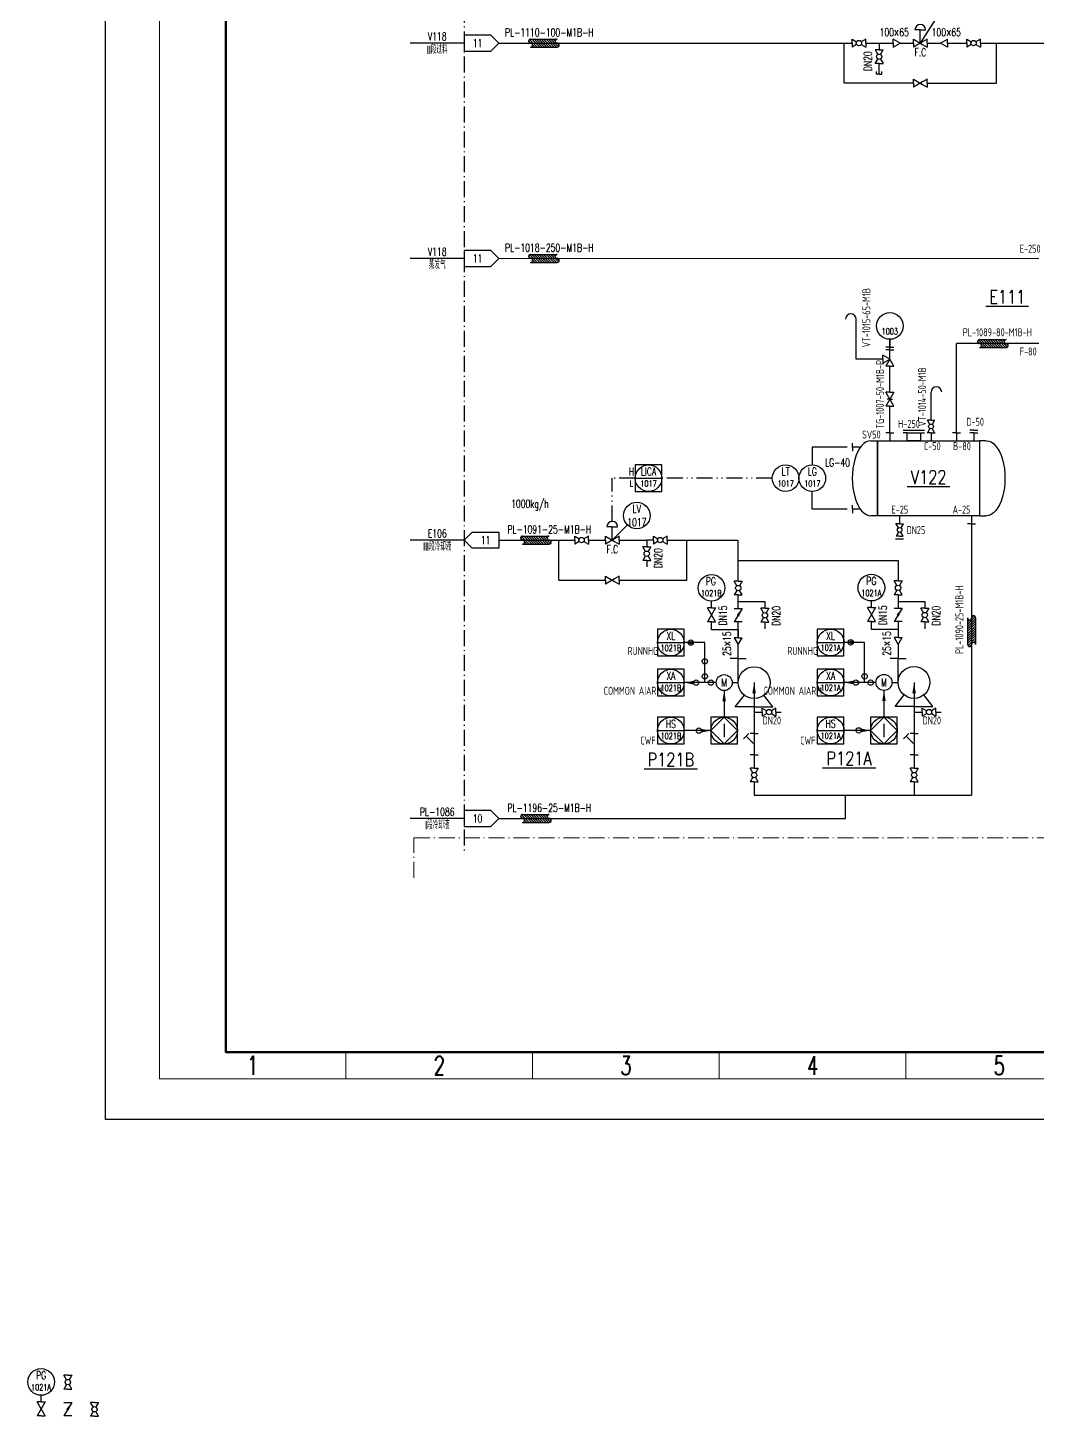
# Model space of a CAD drawing. Header units: millimetres. Extents: x 6119 to 9212, y 773 to 3028.
# Drawn here: x 6119 to 6498, y 1625 to 2145 of the extents above; entities that cross this region are included whole.
import ezdxf
from ezdxf.enums import TextEntityAlignment as Align

# ---------------------------------------------------------------- set-up
doc = ezdxf.new("R2010")
doc.units = ezdxf.units.MM
doc.header["$LTSCALE"] = 0.5
doc.linetypes.add('ACAD_ISO10W100', pattern=[18.7, 12, -3, 0.7, -3])
doc.linetypes.add('ACAD_ISO12W100', pattern=[22.4, 12, -3, 0.7, -3, 0.7, -3])
doc.layers.add('0-图框', color=7, linetype='Continuous', lineweight=15)
doc.layers.add('中心线', color=1, linetype='ACAD_ISO10W100', lineweight=18)
doc.layers.add('TXT', color=7, linetype='Continuous')
doc.styles.add('化工制图', font='romans.shx', dxfattribs={"width": 0.7, "bigfont": 'gbcbig.shx'})
doc.styles.add('国标汉字', font='gbenor.shx', dxfattribs={"width": 0.7, "height": 5, "bigfont": 'gbcbig.shx'})
doc.styles.add('腈打烯算3号字', font='romans.shx', dxfattribs={"width": 0.7, "height": 3, "bigfont": 'gbcbig.shx'})
picture_1 = doc.add_image_def('image1.jpg', size_in_pixel=(6623, 4678))

msp = doc.modelspace()

# ---------------------------------------------------------------- hatches: boundary and pattern name
h = msp.add_hatch()
h.set_pattern_fill('ANSI31', color=256, scale=0.2, angle=90)
h.set_pattern_definition([(135, (3, 186.3382), (-0.449012806, -0.449012806), [])])
h.paths.add_polyline_path([(6307.82, 2141.17, 1), (6307.82, 2139.67, -1), (6307.82, 2138.17), (6317.82, 2138.17, 1), (6317.82, 2139.67, -1), (6317.82, 2141.17)])
h = msp.add_hatch()
h.set_pattern_fill('ANSI31', color=256, scale=0.2, angle=90)
h.set_pattern_definition([(135, (3, 105.6305), (-0.449012806, -0.449012806), [])])
h.paths.add_polyline_path([(6307.82, 2060.46, 1), (6307.82, 2058.96, -1), (6307.82, 2057.46), (6317.82, 2057.46, 1), (6317.82, 2058.96, -1), (6317.82, 2060.46)])
h = msp.add_hatch()
h.set_pattern_fill('ANSI31', color=256, scale=0.2, angle=90)
h.set_pattern_definition([(135, (171.36495, 73.69094), (-0.449012806, -0.449012806), [])])
h.paths.add_polyline_path([(6476.18, 2028.52, 1), (6476.18, 2027.02, -1), (6476.18, 2025.52), (6486.18, 2025.52, 1), (6486.18, 2027.02, -1), (6486.18, 2028.52)])
h = msp.add_hatch()
h.set_pattern_fill('ANSI31', color=256, scale=0.2, angle=90)
h.paths.add_polyline_path([(6304.82, 1954.83, 1), (6304.82, 1953.33, -1), (6304.82, 1951.83), (6314.82, 1951.83, 1), (6314.82, 1953.33, -1), (6314.82, 1954.83)])
h = msp.add_hatch()
h.set_pattern_fill('ANSI31', color=256, scale=0.2)
h.set_pattern_definition([(45, (4519.8527, 8228.9857), (-0.449012806, 0.449012806), [])])
h.paths.add_polyline_path([(6474.69, 1924.17, 1), (6473.19, 1924.17, -1), (6471.69, 1924.17), (6471.69, 1914.17, 1), (6473.19, 1914.17, -1), (6474.69, 1914.17)])
h = msp.add_hatch(color=256)
h.dxf.hatch_style = 1
h.paths.add_polyline_path([(6366.9, 1914.87), (6368.9, 1914.87, 1)])
h.paths.add_polyline_path([(6368.9, 1914.87), (6366.9, 1914.87, 1)])
h.paths.add_polyline_path([(6426.83, 1914.95), (6428.83, 1914.95, 1)])
h.paths.add_polyline_path([(6428.83, 1914.95), (6426.83, 1914.95, 1)])
h.paths.add_polyline_path([(6559.76, 1914.87), (6561.76, 1914.87, 1)])
h.paths.add_polyline_path([(6561.76, 1914.87), (6559.76, 1914.87, 1)])
h.paths.add_polyline_path([(6645.25, 1914.87), (6647.25, 1914.87, 1)])
h.paths.add_polyline_path([(6647.25, 1914.87), (6645.25, 1914.87, 1)])
h.paths.add_polyline_path([(6706.19, 1914.87), (6708.19, 1914.87, 1)])
h.paths.add_polyline_path([(6708.19, 1914.87), (6706.19, 1914.87, 1)])
h = msp.add_hatch()
h.set_pattern_fill('ANSI31', color=256, scale=0.2, angle=90)
h.set_pattern_definition([(135, (0, -104.39036), (-0.449012806, -0.449012806), [])])
h.paths.add_polyline_path([(6304.82, 1850.44, 1), (6304.82, 1848.94, -1), (6304.82, 1847.44), (6314.82, 1847.44, 1), (6314.82, 1848.94, -1), (6314.82, 1850.44)])

# ---------------------------------------------------------------- linework, layer by layer
at = {"color": 4, "linetype": 'ACAD_ISO10W100'}
msp.add_line((6282.92, 2228.14), (6282.92, 1835.97), dxfattribs=at)
for p, q in [((6460.47, 2150.03), (6453.95, 2139.67)), ((6282.92, 2142.67), (6282.92, 2136.67)), ((6292.92, 2142.67), (6282.92, 2142.67)), ((6295.92, 2139.67), (6292.92, 2142.67)), ((6307.82, 2141.17), (6317.82, 2141.17)), ((6428.35, 2139.67), (6428.35, 2141.17)), ((6428.35, 2141.17), (6430.08, 2140.17)), ((6433.54, 2141.17), (6431.81, 2140.17)), ((6433.54, 2139.67), (6433.54, 2141.17)), ((6443.76, 2139.66), (6443.76, 2141.16)), ((6446.35, 2139.67), (6443.76, 2141.16)), ((6451.35, 2139.67), (6451.35, 2141.17)), ((6451.35, 2141.17), (6454.81, 2139.17)), ((6454.81, 2140.17), (6451.35, 2138.17)), ((6453.95, 2144.67), (6451.95, 2144.67)), ((6453.95, 2139.67), (6453.95, 2144.67)), ((6453.95, 2144.67), (6455.95, 2144.67)), ((6456.54, 2141.17), (6454.81, 2140.17)), ((6456.54, 2139.67), (6456.54, 2141.17)), ((6461.54, 2139.67), (6464.13, 2141.16)), ((6464.13, 2139.66), (6464.13, 2141.16)), ((6471.35, 2139.67), (6471.35, 2141.17)), ((6471.35, 2141.17), (6473.08, 2140.17)), ((6476.54, 2141.17), (6474.81, 2140.17)), ((6476.54, 2139.67), (6476.54, 2141.17)), ((6282.92, 2139.67), (6281.4, 2139.67)), ((6282.92, 2136.67), (6292.92, 2136.67)), ((6292.92, 2136.67), (6295.92, 2139.67)), ((6295.92, 2139.67), (6428.35, 2139.68)), ((6307.82, 2138.17), (6317.82, 2138.17)), ((6425.35, 2124.67), (6425.35, 2139.68)), ((6428.35, 2139.67), (6428.35, 2138.17)), ((6430.08, 2139.17), (6428.35, 2138.17)), ((6431.81, 2139.17), (6433.54, 2138.17)), ((6433.54, 2139.68), (6443.76, 2139.68)), ((6433.54, 2139.67), (6433.54, 2138.17)), ((6433.54, 2139.67), (6436.04, 2139.67)), ((6438.54, 2137.17), (6437.04, 2137.17)), ((6437.04, 2137.17), (6438.04, 2135.44)), ((6438.54, 2139.67), (6438.54, 2137.17)), ((6438.54, 2137.17), (6440.04, 2137.17)), ((6439.04, 2135.44), (6440.04, 2137.17)), ((6443.76, 2139.67), (6443.76, 2138.17)), ((6443.76, 2138.17), (6446.35, 2139.67)), ((6446.34, 2139.68), (6451.35, 2139.68)), ((6451.35, 2139.67), (6451.35, 2138.17)), ((6453.94, 2139.68), (6453.95, 2139.68)), ((6454.81, 2139.17), (6456.54, 2138.17)), ((6456.54, 2139.68), (6461.55, 2139.68)), ((6456.54, 2139.67), (6456.54, 2138.17)), ((6464.13, 2138.17), (6461.54, 2139.67)), ((6464.13, 2139.68), (6471.35, 2139.68)), ((6464.13, 2139.67), (6464.13, 2138.17)), ((6471.35, 2139.67), (6471.35, 2138.17)), ((6473.08, 2139.17), (6471.35, 2138.17)), ((6474.81, 2139.17), (6476.54, 2138.17)), ((6476.54, 2139.68), (6582.81, 2139.68)), ((6476.54, 2139.67), (6476.54, 2138.17)), ((6482.54, 2124.65), (6482.56, 2139.65)), ((6437.04, 2131.97), (6438.04, 2133.71)), ((6438.54, 2131.97), (6437.04, 2131.97)), ((6438.54, 2131.97), (6440.04, 2131.97)), ((6438.54, 2127.97), (6438.54, 2131.97)), ((6439.04, 2133.71), (6440.04, 2131.97)), ((6451.35, 2124.67), (6425.35, 2124.67)), ((6437.54, 2127.97), (6437.54, 2128.97)), ((6438.54, 2127.97), (6437.54, 2127.97)), ((6438.54, 2127.97), (6439.54, 2127.97)), ((6439.54, 2127.97), (6439.54, 2128.97)), ((6451.35, 2124.67), (6451.35, 2126.17)), ((6451.35, 2126.17), (6454.81, 2124.17)), ((6454.81, 2125.17), (6451.35, 2123.17)), ((6451.35, 2124.67), (6451.35, 2123.17)), ((6456.54, 2126.17), (6454.81, 2125.17)), ((6454.81, 2124.17), (6456.54, 2123.17)), ((6456.54, 2124.67), (6456.54, 2126.17)), ((6456.54, 2124.67), (6456.54, 2123.17)), ((6456.54, 2124.67), (6482.54, 2124.65)), ((6282.92, 2061.96), (6282.92, 2055.96)), ((6292.92, 2061.96), (6282.92, 2061.96)), ((6295.92, 2058.96), (6292.92, 2061.96)), ((6282.92, 2058.96), (6262.68, 2058.96)), ((6282.92, 2058.96), (6281.4, 2058.96)), ((6292.92, 2055.96), (6295.92, 2058.96)), ((6295.92, 2058.96), (6498.35, 2059)), ((6307.82, 2060.46), (6317.82, 2060.46)), ((6307.82, 2057.46), (6317.82, 2057.46)), ((6282.92, 2055.96), (6292.92, 2055.96)), ((6478.58, 2041.01), (6494.58, 2041.01)), ((6429.92, 2021.18), (6429.92, 2036.18)), ((6442.52, 2025.6), (6441.02, 2025.6)), ((6442.52, 2028.6), (6442.52, 2025.6)), ((6442.52, 2021.17), (6442.52, 2028.6)), ((6442.52, 2025.6), (6444.02, 2025.6)), ((6498.35, 2027.03), (6467.53, 2027.03)), ((6467.53, 1993.6), (6467.53, 2027.03)), ((6476.18, 2028.52), (6486.18, 2028.52)), ((6476.18, 2025.52), (6486.18, 2025.52)), ((6439.92, 2021.18), (6429.92, 2021.18)), ((6439.92, 2021.18), (6439.92, 2022.68)), ((6442.51, 2021.19), (6439.92, 2022.68)), ((6439.92, 2021.19), (6439.92, 2019.69)), ((6439.92, 2019.69), (6442.51, 2021.19)), ((6442.52, 2024.6), (6441.02, 2024.6)), ((6442.51, 2021.19), (6441.02, 2018.6)), ((6444.01, 2018.6), (6442.51, 2021.19)), ((6442.52, 2024.6), (6444.02, 2024.6)), ((6442.52, 2018.6), (6441.02, 2018.6)), ((6442.51, 2018.6), (6444.01, 2018.6)), ((6442.52, 2008.79), (6442.52, 2018.6)), ((6442.52, 2008.79), (6442.52, 2018.6)), ((6442.52, 2008.79), (6441.02, 2008.79)), ((6443.02, 2005.33), (6441.02, 2008.79)), ((6442.02, 2005.33), (6441.02, 2003.6)), ((6442.52, 2006.2), (6441.52, 2006.2)), ((6444.02, 2008.79), (6442.02, 2005.33)), ((6442.52, 2008.79), (6444.02, 2008.79)), ((6442.52, 2006.2), (6443.52, 2006.2)), ((6444.02, 2003.6), (6443.02, 2005.33)), ((6457.98, 1998.27), (6457.98, 2008.79)), ((6442.52, 2003.6), (6441.02, 2003.6)), ((6442.52, 1993.6), (6442.52, 2003.6)), ((6442.52, 1993.6), (6442.52, 2003.6)), ((6442.52, 2003.6), (6444.02, 2003.6)), ((6447.47, 1994.6), (6455.49, 1994.6)), ((6457.98, 1998.27), (6456.63, 1998.27)), ((6457.53, 1996.72), (6456.63, 1998.27)), ((6457.53, 1995.16), (6456.63, 1993.6)), ((6457.98, 1998.27), (6459.33, 1998.27)), ((6459.33, 1998.27), (6458.43, 1996.72)), ((6459.33, 1993.6), (6458.43, 1995.16)), ((6474, 1994.6), (6472.5, 1994.6)), ((6474, 1994.6), (6475.5, 1994.6)), ((6428.52, 1988.17), (6428.52, 1989.67)), ((6435.45, 1990.6), (6437.95, 1990.6)), ((6437.95, 1990.6), (6437.95, 1962.47)), ((6442.52, 1993.6), (6441.02, 1993.6)), ((6442.52, 1993.6), (6442.52, 1990.6)), ((6442.52, 1993.6), (6444.02, 1993.6)), ((6448.97, 1993.6), (6447.47, 1993.6)), ((6453.99, 1993.6), (6455.49, 1993.6)), ((6457.98, 1993.6), (6456.48, 1993.6)), ((6457.98, 1993.6), (6456.63, 1993.6)), ((6457.98, 1993.6), (6457.98, 1990.6)), ((6457.98, 1993.6), (6459.48, 1993.6)), ((6457.98, 1993.6), (6459.33, 1993.6)), ((6467.53, 1993.6), (6466.03, 1993.6)), ((6467.53, 1993.6), (6467.53, 1990.6)), ((6467.53, 1993.6), (6469.03, 1993.6)), ((6474, 1993.6), (6472.5, 1993.6)), ((6474, 1993.6), (6474, 1990.6)), ((6474, 1993.6), (6475.5, 1993.6)), ((6478.7, 1990.6), (6476.2, 1990.6)), ((6476.2, 1990.6), (6476.2, 1962.47)), ((6426.52, 1988.17), (6413.45, 1988.17)), ((6413.45, 1988.17), (6413.45, 1981.53)), ((6431.52, 1988.17), (6428.52, 1988.17)), ((6428.52, 1988.17), (6428.52, 1986.67)), ((6347.04, 1981.53), (6347.04, 1971.53)), ((6357.04, 1981.53), (6347.04, 1981.53)), ((6357.04, 1971.53), (6357.04, 1981.53)), ((6347.04, 1976.53), (6357.04, 1976.53)), ((6449.08, 1973.47), (6465.08, 1973.47)), ((6347.04, 1971.53), (6357.04, 1971.53)), ((6413.45, 1964.89), (6413.45, 1971.53)), ((6426.52, 1964.89), (6413.45, 1964.89)), ((6428.52, 1964.89), (6428.52, 1966.39)), ((6431.52, 1964.89), (6428.52, 1964.89)), ((6428.52, 1964.89), (6428.52, 1963.39)), ((6338.44, 1958.33), (6336.44, 1958.33)), ((6344.09, 1958.99), (6338.44, 1953.33)), ((6338.44, 1953.33), (6338.44, 1958.33)), ((6338.44, 1958.33), (6340.44, 1958.33)), ((6437.95, 1962.47), (6435.45, 1962.47)), ((6446.19, 1959.47), (6444.69, 1959.47)), ((6446.19, 1959.47), (6444.84, 1959.47)), ((6445.74, 1957.91), (6444.84, 1959.47)), ((6446.19, 1962.47), (6446.19, 1959.47)), ((6446.19, 1959.47), (6447.69, 1959.47)), ((6446.19, 1959.47), (6447.54, 1959.47)), ((6447.54, 1959.47), (6446.64, 1957.91)), ((6473.19, 1959.47), (6471.69, 1959.47)), ((6473.19, 1962.47), (6473.19, 1959.47)), ((6473.19, 1959.47), (6474.69, 1959.47)), ((6473.19, 1959.47), (6473.19, 1857.67)), ((6476.2, 1962.47), (6478.7, 1962.47)), ((6282.92, 1953.33), (6262.68, 1953.33)), ((6282.92, 1953.33), (6285.92, 1956.33)), ((6285.92, 1950.33), (6282.92, 1953.33)), ((6285.92, 1956.33), (6295.92, 1956.33)), ((6295.92, 1956.33), (6295.92, 1950.33)), ((6295.92, 1953.33), (6297.44, 1953.33)), ((6297.44, 1953.33), (6324.34, 1953.33)), ((6304.82, 1954.83), (6314.82, 1954.83)), ((6318.44, 1938.33), (6318.44, 1953.33)), ((6324.34, 1953.33), (6324.34, 1954.83)), ((6324.34, 1954.83), (6326.07, 1953.83)), ((6324.34, 1953.33), (6324.34, 1951.83)), ((6326.07, 1952.83), (6324.34, 1951.83)), ((6329.54, 1954.83), (6327.8, 1953.83)), ((6327.8, 1952.83), (6329.54, 1951.83)), ((6329.54, 1953.33), (6329.54, 1954.83)), ((6329.54, 1953.33), (6329.54, 1951.83)), ((6329.54, 1953.33), (6335.84, 1953.33)), ((6335.84, 1953.33), (6335.84, 1954.83)), ((6335.84, 1954.83), (6339.3, 1952.83)), ((6339.3, 1953.83), (6335.84, 1951.83)), ((6335.84, 1953.33), (6335.84, 1951.83)), ((6341.04, 1954.83), (6339.3, 1953.83)), ((6339.3, 1952.83), (6341.04, 1951.83)), ((6341.04, 1953.33), (6341.04, 1954.83)), ((6341.04, 1953.33), (6341.04, 1951.83)), ((6341.04, 1953.33), (6351.34, 1953.33)), ((6353.84, 1953.33), (6351.34, 1953.33)), ((6351.34, 1953.33), (6351.34, 1950.83)), ((6353.84, 1953.33), (6353.84, 1954.83)), ((6353.84, 1954.83), (6355.57, 1953.83)), ((6353.84, 1953.33), (6353.84, 1951.83)), ((6355.57, 1952.83), (6353.84, 1951.83)), ((6359.04, 1954.83), (6357.3, 1953.83)), ((6357.3, 1952.83), (6359.04, 1951.83)), ((6359.04, 1953.33), (6359.04, 1954.83)), ((6359.04, 1953.33), (6359.04, 1951.83)), ((6359.04, 1953.33), (6385.67, 1953.33)), ((6366.44, 1938.33), (6366.44, 1953.33)), ((6385.67, 1937.95), (6385.67, 1953.33)), ((6444.69, 1953.79), (6447.69, 1953.79)), ((6445.74, 1956.35), (6444.84, 1954.79)), ((6446.19, 1954.79), (6444.84, 1954.79)), ((6446.19, 1954.79), (6447.54, 1954.79)), ((6447.54, 1954.79), (6446.64, 1956.35)), ((6295.92, 1950.33), (6285.92, 1950.33)), ((6304.82, 1951.83), (6314.82, 1951.83)), ((6351.34, 1950.83), (6349.84, 1950.83)), ((6350.84, 1949.1), (6349.84, 1950.83)), ((6350.84, 1947.37), (6349.84, 1945.64)), ((6351.34, 1950.83), (6352.84, 1950.83)), ((6352.84, 1950.83), (6351.84, 1949.1)), ((6352.84, 1945.64), (6351.84, 1947.37)), ((6351.34, 1945.64), (6349.84, 1945.64)), ((6351.34, 1945.64), (6352.84, 1945.64)), ((6351.34, 1945.64), (6351.34, 1943.33)), ((6385.67, 1945.64), (6445.61, 1945.64)), ((6445.61, 1945.64), (6445.61, 1938.03)), ((6318.44, 1938.33), (6335.84, 1938.33)), ((6335.84, 1938.33), (6335.84, 1939.83)), ((6335.84, 1939.83), (6339.3, 1937.83)), ((6339.3, 1938.83), (6335.84, 1936.83)), ((6335.84, 1938.33), (6335.84, 1936.83)), ((6341.04, 1939.83), (6339.3, 1938.83)), ((6339.3, 1937.83), (6341.04, 1936.83)), ((6341.04, 1938.33), (6341.04, 1939.83)), ((6341.04, 1938.33), (6341.04, 1936.83)), ((6341.04, 1938.33), (6366.44, 1938.33)), ((6385.67, 1937.95), (6384.17, 1937.95)), ((6385.17, 1936.21), (6384.17, 1937.95)), ((6385.67, 1937.95), (6387.17, 1937.95)), ((6387.17, 1937.95), (6386.17, 1936.21)), ((6445.61, 1938.03), (6444.11, 1938.03)), ((6445.11, 1936.29), (6444.11, 1938.03)), ((6445.61, 1938.03), (6447.11, 1938.03)), ((6447.11, 1938.03), (6446.11, 1936.29)), ((6385.17, 1934.48), (6384.17, 1932.75)), ((6385.67, 1932.75), (6384.17, 1932.75)), ((6385.67, 1932.75), (6387.17, 1932.75)), ((6385.67, 1927.71), (6385.67, 1932.75)), ((6387.17, 1932.75), (6386.17, 1934.48)), ((6445.11, 1934.56), (6444.11, 1932.83)), ((6445.61, 1932.83), (6444.11, 1932.83)), ((6445.61, 1932.83), (6447.11, 1932.83)), ((6445.61, 1932.83), (6445.61, 1927.79)), ((6447.11, 1932.83), (6446.11, 1934.56)), ((6375.66, 1927.91), (6374.16, 1927.91)), ((6376.16, 1924.44), (6374.16, 1927.91)), ((6377.16, 1927.91), (6375.16, 1924.44)), ((6375.66, 1927.91), (6375.66, 1930.41)), ((6375.66, 1927.91), (6377.16, 1927.91)), ((6384.17, 1927.71), (6385.67, 1927.71)), ((6387.17, 1927.71), (6384.17, 1922.71)), ((6385.67, 1930.25), (6395.61, 1930.25)), ((6385.67, 1927.71), (6387.17, 1927.71)), ((6395.67, 1927.75), (6394.17, 1927.75)), ((6395.17, 1926.02), (6394.17, 1927.75)), ((6395.61, 1930.25), (6395.61, 1927.75)), ((6395.67, 1927.75), (6397.17, 1927.75)), ((6397.17, 1927.75), (6396.17, 1926.02)), ((6435.6, 1927.99), (6434.1, 1927.99)), ((6436.1, 1924.52), (6434.1, 1927.99)), ((6437.1, 1927.99), (6435.1, 1924.52)), ((6435.6, 1927.99), (6435.6, 1930.49)), ((6435.6, 1927.99), (6437.1, 1927.99)), ((6444.11, 1927.79), (6445.61, 1927.79)), ((6447.11, 1927.79), (6444.11, 1922.79)), ((6445.61, 1930.31), (6455.61, 1930.31)), ((6445.61, 1927.79), (6447.11, 1927.79)), ((6455.61, 1927.83), (6454.11, 1927.83)), ((6455.11, 1926.1), (6454.11, 1927.83)), ((6455.61, 1930.31), (6455.61, 1927.81)), ((6455.61, 1927.83), (6457.11, 1927.83)), ((6457.11, 1927.83), (6456.11, 1926.1)), ((6375.16, 1924.44), (6374.16, 1922.71)), ((6375.66, 1922.71), (6374.16, 1922.71)), ((6375.66, 1919.71), (6375.66, 1922.71)), ((6375.66, 1922.71), (6377.16, 1922.71)), ((6377.16, 1922.71), (6376.16, 1924.44)), ((6387.17, 1922.71), (6384.17, 1922.71)), ((6385.67, 1916.71), (6385.67, 1922.71)), ((6395.17, 1924.29), (6394.17, 1922.55)), ((6395.67, 1922.55), (6394.17, 1922.55)), ((6395.67, 1922.55), (6397.17, 1922.55)), ((6395.67, 1922.55), (6395.67, 1920.05)), ((6397.17, 1922.55), (6396.17, 1924.29)), ((6435.1, 1924.52), (6434.1, 1922.79)), ((6435.6, 1922.79), (6434.1, 1922.79)), ((6435.6, 1922.79), (6437.1, 1922.79)), ((6435.6, 1919.79), (6435.6, 1922.79)), ((6437.1, 1922.79), (6436.1, 1924.52)), ((6447.11, 1922.79), (6444.11, 1922.79)), ((6445.61, 1922.79), (6445.6, 1916.79)), ((6455.11, 1924.37), (6454.11, 1922.63)), ((6455.61, 1922.63), (6454.11, 1922.63)), ((6455.61, 1922.63), (6457.11, 1922.63)), ((6455.67, 1922.61), (6455.67, 1920.11)), ((6457.11, 1922.63), (6456.11, 1924.37)), ((6471.69, 1924.17), (6471.69, 1914.17)), ((6474.69, 1924.17), (6474.69, 1914.17)), ((6355.4, 1919.87), (6355.4, 1909.87)), ((6365.4, 1919.87), (6355.4, 1919.87)), ((6365.4, 1909.87), (6365.4, 1919.87)), ((6385.66, 1919.71), (6375.66, 1919.71)), ((6385.67, 1916.71), (6384.17, 1916.71)), ((6384.17, 1916.71), (6385.67, 1914.12)), ((6385.66, 1919.71), (6385.66, 1916.71)), ((6385.66, 1916.71), (6387.16, 1916.71)), ((6385.67, 1914.12), (6387.16, 1916.71)), ((6415.33, 1919.95), (6415.33, 1909.95)), ((6425.33, 1919.95), (6415.33, 1919.95)), ((6425.33, 1909.95), (6425.33, 1919.95)), ((6445.6, 1919.79), (6435.6, 1919.79)), ((6445.61, 1916.79), (6444.11, 1916.79)), ((6444.11, 1916.79), (6445.61, 1914.2)), ((6445.6, 1916.79), (6447.1, 1916.79)), ((6445.61, 1914.2), (6447.1, 1916.79)), ((6355.4, 1914.87), (6365.4, 1914.87)), ((6373.14, 1914.87), (6365.4, 1914.87)), ((6373.14, 1899.87), (6373.14, 1914.87)), ((6385.67, 1908.87), (6385.67, 1914.12)), ((6415.33, 1914.95), (6425.33, 1914.95)), ((6433.08, 1914.95), (6425.33, 1914.95)), ((6433.08, 1899.95), (6433.08, 1914.95)), ((6445.61, 1914.2), (6445.61, 1908.95)), ((6355.4, 1909.87), (6365.4, 1909.87)), ((6385.67, 1908.87), (6382.67, 1908.87)), ((6385.67, 1899.87), (6385.67, 1908.87)), ((6385.67, 1908.87), (6388.67, 1908.87)), ((6415.33, 1909.95), (6425.33, 1909.95)), ((6445.61, 1908.95), (6442.61, 1908.95)), ((6445.61, 1899.95), (6445.61, 1908.95)), ((6445.61, 1908.95), (6448.61, 1908.95)), ((6355.4, 1904.87), (6355.4, 1894.87)), ((6365.4, 1904.87), (6355.4, 1904.87)), ((6365.4, 1894.87), (6365.4, 1904.87)), ((6415.33, 1904.95), (6415.33, 1894.95)), ((6425.33, 1904.95), (6415.33, 1904.95)), ((6425.33, 1894.95), (6425.33, 1904.95)), ((6355.4, 1899.87), (6365.4, 1899.87)), ((6377.4, 1899.87), (6365.4, 1899.87)), ((6380.4, 1896.87), (6380.4, 1886.87)), ((6383.4, 1899.87), (6385.78, 1899.87)), ((6384.58, 1890.84), (6387.96, 1895.16)), ((6391.64, 1899.87), (6391.64, 1880.84)), ((6398.69, 1890.84), (6395.31, 1895.16)), ((6415.33, 1899.95), (6425.33, 1899.95)), ((6437.33, 1899.95), (6425.33, 1899.95)), ((6440.33, 1896.95), (6440.33, 1886.95)), ((6443.33, 1899.95), (6445.72, 1899.95)), ((6444.52, 1890.92), (6447.9, 1895.24)), ((6451.64, 1899.87), (6451.64, 1880.84)), ((6458.63, 1890.92), (6455.25, 1895.24)), ((6355.4, 1894.87), (6365.4, 1894.87)), ((6391.58, 1890.84), (6384.58, 1890.84)), ((6391.58, 1890.84), (6398.69, 1890.84)), ((6394.64, 1888.84), (6394.64, 1890.34)), ((6394.64, 1890.34), (6396.37, 1889.34)), ((6399.83, 1890.34), (6398.1, 1889.34)), ((6399.83, 1888.84), (6399.83, 1890.34)), ((6415.33, 1894.95), (6425.33, 1894.95)), ((6451.52, 1890.92), (6444.52, 1890.92)), ((6451.52, 1890.92), (6458.63, 1890.92)), ((6454.64, 1888.84), (6454.64, 1890.34)), ((6454.64, 1890.34), (6456.37, 1889.34)), ((6459.83, 1890.34), (6458.1, 1889.34)), ((6459.83, 1888.84), (6459.83, 1890.34)), ((6355.4, 1886.87), (6355.4, 1876.87)), ((6365.4, 1886.87), (6355.4, 1886.87)), ((6365.4, 1876.87), (6365.4, 1886.87)), ((6375.4, 1886.87), (6375.4, 1876.87)), ((6385.4, 1886.87), (6375.4, 1886.87)), ((6380.4, 1886.87), (6375.4, 1881.87)), ((6385.4, 1881.87), (6380.4, 1886.87)), ((6385.4, 1876.87), (6385.4, 1886.87)), ((6391.64, 1888.84), (6394.64, 1888.84)), ((6394.64, 1888.84), (6394.64, 1887.34)), ((6396.37, 1888.34), (6394.64, 1887.34)), ((6398.1, 1888.34), (6399.83, 1887.34)), ((6399.83, 1888.84), (6399.83, 1887.34)), ((6399.83, 1888.84), (6401.83, 1888.84)), ((6415.33, 1886.95), (6415.33, 1876.95)), ((6425.33, 1886.95), (6415.33, 1886.95)), ((6425.33, 1876.95), (6425.33, 1886.95)), ((6435.33, 1886.95), (6435.33, 1876.95)), ((6445.33, 1886.95), (6435.33, 1886.95)), ((6440.33, 1886.95), (6435.33, 1881.95)), ((6445.33, 1881.95), (6440.33, 1886.95)), ((6445.33, 1876.95), (6445.33, 1886.95)), ((6451.64, 1888.84), (6454.64, 1888.84)), ((6454.64, 1888.84), (6454.64, 1887.34)), ((6456.37, 1888.34), (6454.64, 1887.34)), ((6458.1, 1888.34), (6459.83, 1887.34)), ((6459.83, 1888.84), (6459.83, 1887.34)), ((6459.83, 1888.84), (6461.83, 1888.84)), ((6355.4, 1881.87), (6365.4, 1881.87)), ((6375.4, 1881.87), (6365.4, 1881.87)), ((6375.4, 1881.87), (6380.4, 1876.87)), ((6380.4, 1876.87), (6385.4, 1881.87)), ((6389.64, 1880.84), (6387.64, 1878.84)), ((6388.64, 1879.84), (6391.64, 1876.84)), ((6391.64, 1880.84), (6390.14, 1880.84)), ((6391.64, 1880.84), (6393.14, 1880.84)), ((6391.64, 1880.84), (6391.64, 1872.84)), ((6415.33, 1881.95), (6425.33, 1881.95)), ((6435.33, 1881.95), (6425.33, 1881.95)), ((6435.33, 1881.95), (6440.33, 1876.95)), ((6440.33, 1876.95), (6445.33, 1881.95)), ((6449.64, 1880.84), (6447.64, 1878.84)), ((6448.64, 1879.84), (6451.64, 1876.84)), ((6451.64, 1880.84), (6450.14, 1880.84)), ((6451.64, 1880.84), (6453.14, 1880.84)), ((6451.64, 1880.84), (6451.64, 1872.84)), ((6355.4, 1876.87), (6365.4, 1876.87)), ((6375.4, 1876.87), (6385.4, 1876.87)), ((6415.33, 1876.95), (6425.33, 1876.95)), ((6435.33, 1876.95), (6445.33, 1876.95)), ((6391.64, 1872.84), (6390.14, 1872.84)), ((6391.64, 1872.84), (6393.14, 1872.84)), ((6391.64, 1872.84), (6391.64, 1867.84)), ((6451.64, 1872.84), (6450.14, 1872.84)), ((6451.64, 1872.84), (6453.14, 1872.84)), ((6451.64, 1872.84), (6451.64, 1867.84)), ((6350.4, 1867.52), (6370.4, 1867.52)), ((6391.64, 1867.84), (6390.14, 1867.84)), ((6391.14, 1866.1), (6390.14, 1867.84)), ((6391.14, 1864.37), (6390.14, 1862.64)), ((6391.64, 1867.84), (6393.14, 1867.84)), ((6393.14, 1867.84), (6392.14, 1866.1)), ((6393.14, 1862.64), (6392.14, 1864.37)), ((6417.23, 1867.98), (6437.23, 1867.98)), ((6451.64, 1867.84), (6450.14, 1867.84)), ((6451.14, 1866.1), (6450.14, 1867.84)), ((6451.14, 1864.37), (6450.14, 1862.64)), ((6451.64, 1867.84), (6453.14, 1867.84)), ((6453.14, 1867.84), (6452.14, 1866.1)), ((6453.14, 1862.64), (6452.14, 1864.37)), ((6391.64, 1862.64), (6390.14, 1862.64)), ((6391.64, 1862.64), (6393.14, 1862.64)), ((6391.64, 1862.64), (6391.64, 1857.67)), ((6451.64, 1862.64), (6450.14, 1862.64)), ((6451.64, 1862.64), (6451.64, 1857.67)), ((6451.64, 1862.64), (6453.14, 1862.64)), ((6391.64, 1857.67), (6451.64, 1857.67)), ((6425.92, 1848.94), (6425.92, 1857.67)), ((6451.64, 1857.67), (6473.19, 1857.67)), ((6282.92, 1848.94), (6262.68, 1848.94)), ((6282.92, 1848.94), (6281.4, 1848.94)), ((6282.92, 1851.94), (6282.92, 1845.94)), ((6292.92, 1851.94), (6282.92, 1851.94)), ((6295.92, 1848.94), (6292.92, 1851.94)), ((6292.92, 1845.94), (6295.92, 1848.94)), ((6295.92, 1848.94), (6425.92, 1848.94)), ((6304.82, 1850.44), (6314.82, 1850.44)), ((6282.92, 1845.94), (6292.92, 1845.94)), ((6304.82, 1847.44), (6314.82, 1847.44)), ((6134.24, 1640.2), (6132.74, 1640.2)), ((6133.74, 1638.47), (6132.74, 1640.2)), ((6134.24, 1640.2), (6135.74, 1640.2)), ((6135.74, 1640.2), (6134.74, 1638.47)), ((6133.74, 1636.74), (6132.74, 1635)), ((6134.24, 1635), (6132.74, 1635)), ((6134.24, 1635), (6135.74, 1635)), ((6135.74, 1635), (6134.74, 1636.74)), ((6124.23, 1630.16), (6122.73, 1630.16)), ((6124.73, 1626.7), (6122.73, 1630.16)), ((6125.73, 1630.16), (6123.73, 1626.7)), ((6124.23, 1630.16), (6124.23, 1632.66)), ((6124.23, 1630.16), (6125.73, 1630.16)), ((6132.74, 1629.96), (6134.24, 1629.96)), ((6135.74, 1629.96), (6132.74, 1624.96)), ((6134.24, 1629.96), (6135.74, 1629.96)), ((6144.24, 1630), (6142.74, 1630)), ((6143.74, 1628.27), (6142.74, 1630)), ((6144.24, 1630), (6145.74, 1630)), ((6145.74, 1630), (6144.74, 1628.27)), ((6123.73, 1626.7), (6122.73, 1624.97)), ((6124.23, 1624.97), (6122.73, 1624.97)), ((6124.23, 1624.97), (6125.73, 1624.97)), ((6125.73, 1624.97), (6124.73, 1626.7)), ((6135.74, 1624.96), (6132.74, 1624.96)), ((6143.74, 1626.54), (6142.74, 1624.81)), ((6144.24, 1624.81), (6142.74, 1624.81)), ((6144.24, 1624.81), (6145.74, 1624.81)), ((6145.74, 1624.81), (6144.74, 1626.54))]:
    msp.add_line(p, q)
at = {"linetype": 'ByBlock'}
msp.add_line((6281.4, 2139.67), (6262.68, 2139.67), dxfattribs=at)
at = {"color": 4, "linetype": 'ACAD_ISO12W100'}
for p, q in [((6338.44, 1960.33), (6338.44, 1976.53)), ((6347.04, 1976.53), (6338.44, 1976.53)), ((6398.45, 1976.53), (6357.04, 1976.53))]:
    msp.add_line(p, q, dxfattribs=at)
for points in [[(6437.95, 1990.6), (6476.2, 1990.6), (6476.2, 1962.47), (6437.95, 1962.47)], [(6448.97, 1993.6), (6453.99, 1993.6), (6453.99, 1990.6), (6448.97, 1990.6)]]:
    msp.add_lwpolyline(points, close=True)
for centre, radius in [((6430.95, 2139.67), 1), ((6473.95, 2139.67), 1), ((6438.54, 2134.57), 1), ((6442.52, 2033.6), 5), ((6457.98, 1995.94), 0.9), ((6352.04, 1976.53), 5), ((6403.45, 1976.53), 5), ((6413.45, 1976.53), 5), ((6347.63, 1962.53), 5), ((6446.19, 1957.13), 0.9), ((6326.94, 1953.33), 1), ((6356.44, 1953.33), 1), ((6351.34, 1948.23), 1), ((6375.66, 1935.41), 5), ((6435.6, 1935.49), 5), ((6385.67, 1935.35), 1), ((6445.61, 1935.43), 1), ((6395.67, 1925.15), 1), ((6455.61, 1925.23), 1), ((6360.4, 1914.87), 5), ((6367.9, 1914.87), 1), ((6420.33, 1914.95), 5), ((6427.83, 1914.95), 1), ((6373.14, 1907.89), 1), ((6391.64, 1899.87), 5.97), ((6451.57, 1899.95), 5.97), ((6360.4, 1899.87), 5), ((6369.89, 1899.87), 1), ((6373.14, 1902.23), 1), ((6375.39, 1899.87), 1), ((6380.4, 1899.87), 3), ((6420.33, 1899.95), 5), ((6429.82, 1899.87), 1), ((6433.08, 1902.23), 1), ((6435.33, 1899.87), 1), ((6440.33, 1899.95), 3), ((6397.23, 1888.84), 1), ((6457.23, 1888.84), 1), ((6360.4, 1881.87), 5), ((6380.4, 1881.87), 5), ((6420.33, 1881.95), 5), ((6440.33, 1881.95), 5), ((6370.9, 1881.87), 1), ((6430.84, 1881.95), 1), ((6391.64, 1865.24), 1), ((6451.64, 1865.24), 1), ((6124.23, 1637.66), 5), ((6134.24, 1637.6), 1), ((6144.24, 1627.41), 1)]:
    msp.add_circle(centre, radius)
for centre, radius, start, end in [((6453.95, 2144.67), 2, 0, 180), ((6307.82, 2140.42), 0.75, 90, 270), ((6317.82, 2140.42), 0.75, 90, 270), ((6307.82, 2138.92), 0.75, 270, 90), ((6317.82, 2138.92), 0.75, 270, 90), ((6307.82, 2059.71), 0.75, 90, 270), ((6307.82, 2058.21), 0.75, 270, 90), ((6317.82, 2059.71), 0.75, 90, 270), ((6317.82, 2058.21), 0.75, 270, 90), ((6427.92, 2036.18), 2, 0, 180), ((6476.18, 2027.77), 0.75, 90, 270), ((6476.18, 2026.27), 0.75, 270, 90), ((6486.18, 2027.77), 0.75, 90, 270), ((6486.18, 2026.27), 0.75, 270, 90), ((6459.98, 2008.79), 2, 0, 180), ((6338.44, 1958.33), 2, 0, 180), ((6304.82, 1954.08), 0.75, 90, 270), ((6304.82, 1952.58), 0.75, 270, 90), ((6314.82, 1954.08), 0.75, 90, 270), ((6314.82, 1952.58), 0.75, 270, 90), ((6472.44, 1924.17), 0.75, 180, 0), ((6473.94, 1924.17), 0.75, 0, 180), ((6472.44, 1914.17), 0.75, 180, 0), ((6473.94, 1914.17), 0.75, 0, 180), ((6304.82, 1849.69), 0.75, 90, 270), ((6304.82, 1848.19), 0.75, 270, 90), ((6314.82, 1849.69), 0.75, 90, 270), ((6314.82, 1848.19), 0.75, 270, 90)]:
    msp.add_arc(centre, radius, start, end)
msp.add_ellipse((6435.45, 1976.53), major_axis=(0, 14.07), ratio=0.49768, start_param=0, end_param=3.141593)
at = {"extrusion": (0, 0, -1)}
msp.add_ellipse((6478.7, 1976.53), major_axis=(0, 14.07), ratio=0.49768, start_param=0, end_param=3.141593, dxfattribs=at)
for points in [[(6385.07, 1925.24), (6387.17, 1927.71), (6385.98, 1924.69)], [(6445.01, 1925.32), (6447.11, 1927.79), (6445.92, 1924.77)], [(6368.9, 1915.53), (6365.4, 1914.87), (6368.9, 1914.2)], [(6428.83, 1915.62), (6425.33, 1914.95), (6428.83, 1914.28)], [(6368.9, 1900.53), (6365.4, 1899.87), (6368.9, 1899.2)], [(6428.83, 1900.62), (6425.33, 1899.95), (6428.83, 1899.28)], [(6379.73, 1892.87), (6380.4, 1896.87), (6381.06, 1892.87)], [(6390.97, 1895.87), (6391.64, 1899.87), (6392.3, 1895.87)], [(6439.67, 1892.95), (6440.33, 1896.95), (6441, 1892.95)], [(6450.97, 1895.87), (6451.64, 1899.87), (6452.3, 1895.87)], [(6371.9, 1882.53), (6375.4, 1881.87), (6371.9, 1881.2)], [(6431.83, 1882.62), (6435.33, 1881.95), (6431.83, 1881.28)], [(6133.64, 1627.49), (6135.74, 1629.96), (6134.55, 1626.95)]]:
    msp.add_solid(points)
at = {"layer": '0-图框', "color": 7, "lineweight": 18}
for p, q in [((6168.57, 2345.26), (6168.57, 1751.26)), ((6238.57, 1761.26), (6238.57, 1751.26)), ((6308.57, 1761.26), (6308.57, 1751.26)), ((6378.57, 1761.26), (6378.57, 1751.26)), ((6448.57, 1761.26), (6448.57, 1751.26)), ((6238.57, 1751.26), (6168.57, 1751.26)), ((6308.57, 1751.26), (6238.57, 1751.26)), ((6378.57, 1751.26), (6308.57, 1751.26)), ((6448.57, 1751.26), (6378.57, 1751.26)), ((6518.57, 1751.26), (6448.57, 1751.26))]:
    msp.add_line(p, q, dxfattribs=at)
msp.add_lwpolyline([(6168.57, 2345.26), (7009.57, 2345.26), (7009.57, 1751.26), (6168.57, 1751.26)], close=True, dxfattribs=at)
at = {"layer": '0-图框'}
msp.add_lwpolyline([(6168.57, 2345.26), (7009.57, 2345.26), (7009.57, 1751.26), (6168.57, 1751.26)], close=True, dxfattribs=at)
at = {"layer": '0-图框', "color": 7, "lineweight": 60}
msp.add_lwpolyline([(6193.57, 2335.26), (6999.57, 2335.26), (6999.57, 1761.26), (6193.57, 1761.26)], close=True, dxfattribs=at)
at = {"layer": '中心线'}
for p, q in [((6264.01, 1826.7), (6264.01, 1841.7)), ((6264.01, 1841.7), (6952.21, 1841.7))]:
    msp.add_line(p, q, dxfattribs=at)

# ---------------------------------------------------------------- texts
at = {"width": 0.7}
for s, height, style, p in [('E-250', 3, '国标汉字', (6491.25, 2061.07, 180)), ('PL-1089-80-M1B-H', 3, '国标汉字', (6469.9, 2029.74)), ('F-80', 3, '国标汉字', (6491.25, 2022.53, 180)), ('D-50', 3, '国标汉字', (6471.21, 1996.18, 180)), ('SV50', 3, '国标汉字', (6432.13, 1991.4, 180)), ('H-250', 3, '国标汉字', (6445.64, 1995.4, 180)), ('C-50', 3, '国标汉字', (6455.31, 1987.05, 180)), ('B-80', 3, '国标汉字', (6466.27, 1987.05, 180)), ('E-25', 3, '国标汉字', (6443.12, 1963.27, 180)), ('A-25', 3, '国标汉字', (6466.06, 1963.27, 180)), ('DN25', 3, '国标汉字', (6448.82, 1955.57, 180)), ('PG', 3, '腈打烯算3号字', (6373.51, 1936.41)), ('1021B', 2.3, '腈打烯算3号字', (6371.67, 1932.26)), ('DN20', 3, '国标汉字', (6394.82, 1884.2, 180)), ('DN20', 3, '国标汉字', (6454.82, 1884.2, 180))]:
    msp.add_text(s, height=height, dxfattribs=dict(at, style=style)).set_placement(p)
at = {"style": '国标汉字', "width": 0.7}
for s, p in [('VT-1015-65-M1B', (6435.21, 2025.6)), ('TG-1007-50-M1B-P', (6440.32, 1995.15)), ('VT-1014-50-M1B', (6456.14, 1995.95, 180)), ('PL-1090-25-M1B-H', (6470.1, 1910.65, 180))]:
    msp.add_text(s, height=3, rotation=90, dxfattribs=at).set_placement(p)
at = {"style": '化工制图'}
for s, width, insert, char_height, attachment_point in [('PL-1110-100-M1B-H', 40, (6314.82, 2143.67), 3, 5), ('100×65', 13.2832, (6444.18, 2143.73), 3, 5), ('100×65', 13.2832, (6463.71, 2143.73), 3, 5), ('V118', 20.2367, (6272.8, 2142.17), 3, 5), ('11', 10, (6287.92, 2139.67), 3, 5), ('II段过料', 20.2367, (6272.8, 2137.17), 3, 5), ('F.C', 5.1962, (6453.95, 2136.22), 3, 5), ('V118', 20.2367, (6272.8, 2061.46), 3, 5), ('PL-1018-250-M1B-H', 40, (6314.82, 2062.96), 3, 5), ('蒸发气', 20.2367, (6272.8, 2056.46), 3, 5), ('11', 10, (6287.92, 2058.96), 3, 5), ('{\\W0.8;E111}', 16, (6486.58, 2044.51), 5, 5), ('1003', 10, (6442.52, 2032.75), 2.3, 2), ('LG-40', 10, (6422.91, 1982.38), 3, 5), ('H', 10, (6345.6, 1979.03), 3, 5), ('LICA', 10, (6352.04, 1979.03), 3, 5), ('LT', 10, (6403.45, 1979.03), 3, 5), ('LG', 10, (6413.45, 1979.03), 3, 5), ('{\\W0.8;V122}', 16, (6457.08, 1976.97), 5, 5), ('L', 10, (6345.6, 1975.68), 2.3, 2), ('1017', 10, (6352.04, 1975.68), 2.3, 2), ('1017', 10, (6403.45, 1975.68), 2.3, 2), ('1017', 10, (6413.45, 1975.68), 2.3, 2), ('1000kg/h', 17.0079, (6307.56, 1966.45), 3, 5), ('LV', 10, (6347.63, 1965.03), 3, 5), ('PL-1091-25-M1B-H', 40, (6314.82, 1957.33), 3, 5), ('1017', 10, (6347.63, 1960.03), 3, 5), ('III段冷却液', 20.2367, (6272.8, 1950.83), 3, 5), ('E106', 20.2367, (6272.8, 1955.83), 3, 5), ('11', 10, (6290.92, 1953.33), 3, 5), ('F.C', 5.1962, (6338.44, 1949.88), 3, 5), ('PG', 10, (6435.6, 1937.99), 3, 5), ('1021A', 10, (6435.6, 1934.64), 2.3, 2), ('XL', 10, (6360.4, 1917.37), 3, 5), ('XL', 10, (6420.33, 1917.45), 3, 5), ('1021B', 10, (6360.4, 1914.02), 2.3, 2), ('1021A', 10, (6420.33, 1914.1), 2.3, 2), ('XA', 10, (6360.4, 1902.37), 3, 5), ('M', 6, (6380.4, 1899.87), 3, 5), ('XA', 10, (6420.33, 1902.45), 3, 5), ('M', 6, (6440.33, 1899.95), 3, 5), ('1021B', 10, (6360.4, 1899.02), 2.3, 2), ('1021A', 10, (6420.33, 1899.1), 2.3, 2), ('HS', 10, (6360.4, 1884.37), 3, 5), ('HS', 10, (6420.33, 1884.45), 3, 5), ('1021B', 10, (6360.4, 1881.02), 2.3, 2), ('I', 10, (6380.4, 1881.87), 5, 5), ('1021A', 10, (6420.33, 1881.1), 2.3, 2), ('I', 10, (6440.33, 1881.95), 5, 5), ('{\\W0.8;P121B}', 16, (6360.4, 1871.02), 5, 5), ('{\\W0.8;P121A}', 16, (6427.23, 1871.48), 5, 5), ('PL-1196-25-M1B-H', 40, (6314.82, 1852.94), 3, 5), ('PL-1086', 20.2367, (6272.8, 1851.44), 3, 5), ('I段冷却液', 20.2367, (6272.8, 1846.44), 3, 5), ('10', 10, (6287.92, 1848.94), 3, 5), ('PG', 10, (6124.23, 1640.16), 3, 5), ('1021A', 10, (6124.23, 1636.81), 2.3, 2)]:
    msp.add_mtext_dynamic_manual_height_columns(s, width=width, gutter_width=25, heights=[0], dxfattribs=dict(at, insert=insert, char_height=char_height, attachment_point=attachment_point))
at = {"char_height": 3, "attachment_point": 5, "rotation": 90, "style": '化工制图'}
for s, width, insert in [('DN20', 5.1962, (6434.25, 2132.86)), ('DN20', 5.1962, (6355.63, 1946.53)), ('DN15', 5.1962, (6379.95, 1925.06)), ('DN20', 5.1962, (6399.96, 1924.9)), ('DN15', 5.1962, (6439.89, 1925.14)), ('DN20', 5.1962, (6459.9, 1924.98)), ('25×15', 11.3213, (6381.45, 1914.49)), ('25×15', 11.3213, (6441.37, 1914.57))]:
    msp.add_mtext_dynamic_manual_height_columns(s, width=width, gutter_width=25, heights=[0], dxfattribs=dict(at, insert=insert))
at = {"layer": '0-图框', "color": 7, "lineweight": 18, "char_height": 7, "attachment_point": 5, "style": '化工制图'}
for s, insert in [('1', (6203.57, 1756.26)), ('2', (6273.57, 1756.26)), ('3', (6343.57, 1756.26)), ('4', (6413.57, 1756.26)), ('5', (6483.57, 1756.26))]:
    msp.add_mtext_dynamic_manual_height_columns(s, width=70, gutter_width=12.5, heights=[0], dxfattribs=dict(at, insert=insert))
at = {"layer": 'TXT', "style": '国标汉字', "width": 0.7}
for s, p in [('RUNNHG', (6349.92, 1910.28)), ('RUNNHG', (6409.85, 1910.28)), ('COMMON AIARM', (6346.2, 1895.32)), ('COMMON AIARM', (6406.14, 1895.32)), ('CWF', (6351.83, 1876.66)), ('CWF', (6411.77, 1876.66))]:
    msp.add_text(s, height=3, dxfattribs=at).set_placement(p, align=Align.CENTER)

# ---------------------------------------------------------------- pictures from other files: only their frames are drawn
image = msp.add_image(picture_1, insert=(6148.44, 1736.13), size_in_units=(882, 622.98), dxfattribs=dict(fade=87))
image.dxf.flags = 7

doc.saveas('drawing.dxf')
